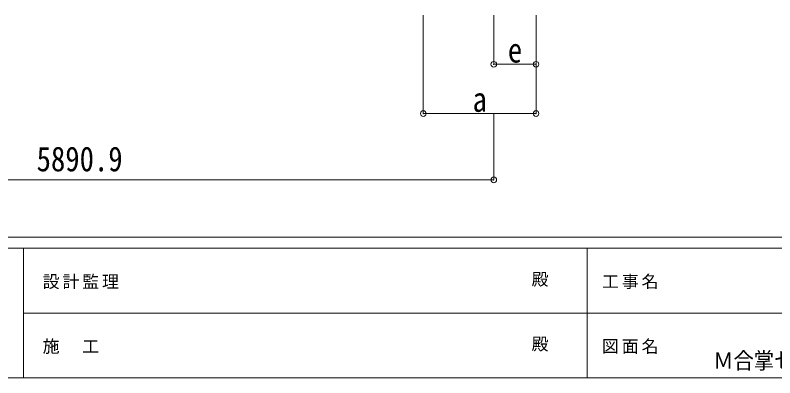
# Model space of a CAD drawing. Units: millimetres at full size, sheet at 1:40; details may follow other scales. Extents: x -11243 to 11243, y -7760 to 7760.
# Drawn here: x -4658 to 734, y -7760 to -5184 of the extents above; entities that cross this region are included whole.
import ezdxf
from ezdxf.enums import TextEntityAlignment as Align

# ---------------------------------------------------------------- set-up
doc = ezdxf.new("R2010")
doc.units = ezdxf.units.MM
doc.header["$LTSCALE"] = 40
doc.header["$PDMODE"] = 32
doc.header["$PDSIZE"] = 40
for name, color, linetype, lineweight in [('0-3_ELV2', 4, 'Continuous', 9), ('0-6_OTH_LINE', 6, 'Continuous', 9), ('F-0_240', 7, 'Continuous', 9)]:
    doc.layers.add(name, color=color, linetype=linetype, lineweight=lineweight)
doc.styles.add('ＭＳ ゴシック', font='')
doc.styles.get('ＭＳ ゴシック').set_extended_font_data('MS Gothic')

msp = doc.modelspace()

# ---------------------------------------------------------------- linework, layer by layer
at = {"layer": '0-3_ELV2', "color": 6}
for p, q in [((-1260.85, -6353.97), (-1260.85, -5883.12)), ((-7151.75, -6353.97), (-1260.85, -6353.97))]:
    msp.add_line(p, q, dxfattribs=at)
msp.add_point((-1260.85, -6353.97), dxfattribs=at)
at = {"layer": '0-6_OTH_LINE'}
for p, q in [((-1761.2, -5883.12), (-1761.2, -5184.12)), ((-1261.2, -5533.12), (-1261.2, -5184.12)), ((-961.2, -5533.12), (-961.2, -5184.12)), ((-961.2, -5883.12), (-961.2, -5184.12)), ((-961.2, -5533.12), (-1261.2, -5533.12)), ((-961.2, -5883.12), (-1761.2, -5883.12))]:
    msp.add_line(p, q, dxfattribs=at)
for p in [(-1261.2, -5533.12), (-961.2, -5533.12), (-1761.2, -5883.12), (-961.2, -5883.12)]:
    msp.add_point(p, dxfattribs=at)
at = {"layer": 'F-0_240', "color": 5}
for p, q in [((-11242.74, -6760), (10677.26, -6760)), ((-11242.74, -6840), (7121.58, -6840)), ((-4598.42, -6840), (-4598.42, -7760)), ((-598.42, -6840), (-598.42, -7760)), ((-4598.42, -7300), (3601.58, -7300)), ((-11242.74, -7760), (10677.26, -7760))]:
    msp.add_line(p, q, dxfattribs=at)

# ---------------------------------------------------------------- texts
at = {"layer": '0-3_ELV2', "color": 7, "style": 'ＭＳ ゴシック', "width": 0.85}
msp.add_text('5890.9', height=176, dxfattribs=at).set_placement((-4506.3, -6345.97), align=Align.BOTTOM_LEFT)
at = {"layer": '0-6_OTH_LINE', "color": 7, "style": 'ＭＳ ゴシック', "width": 0.85}
for s, p in [('e', (-1161.2, -5573.12)), ('a', (-1411.2, -5923.12))]:
    msp.add_text(s, height=176, dxfattribs=at).set_placement(p, align=Align.BOTTOM_LEFT)
at = {"layer": 'F-0_240', "style": 'ＭＳ ゴシック'}
for p in [(-992.7, -7130), (-992.7, -7590)]:
    msp.add_text('殿', height=87.98, dxfattribs=at).set_placement(p, align=Align.BOTTOM_LEFT)
at = {"layer": 'F-0_240', "style": 'ＭＳ ゴシック', "width": 0.9}
msp.add_text('Ｍ合掌セット(1台用)\u3000W30+30-L50\u3000超ロング柱', height=117.3, dxfattribs=at).set_placement((296.58, -7731.34), align=Align.BOTTOM_LEFT)
at = {"layer": 'F-0_240', "char_height": 87.98, "attachment_point": 7, "style": 'ＭＳ ゴシック'}
for s, insert in [('\\T1.17;設計監理', (-4463.32, -7130)), ('\\T1.17;工事名', (-492.95, -7130)), ('\\T1.17;施\u3000工', (-4463.32, -7590)), ('\\T1.17;図面名', (-492.95, -7590))]:
    msp.add_mtext(s, dxfattribs=dict(at, insert=insert))

doc.saveas('drawing.dxf')
